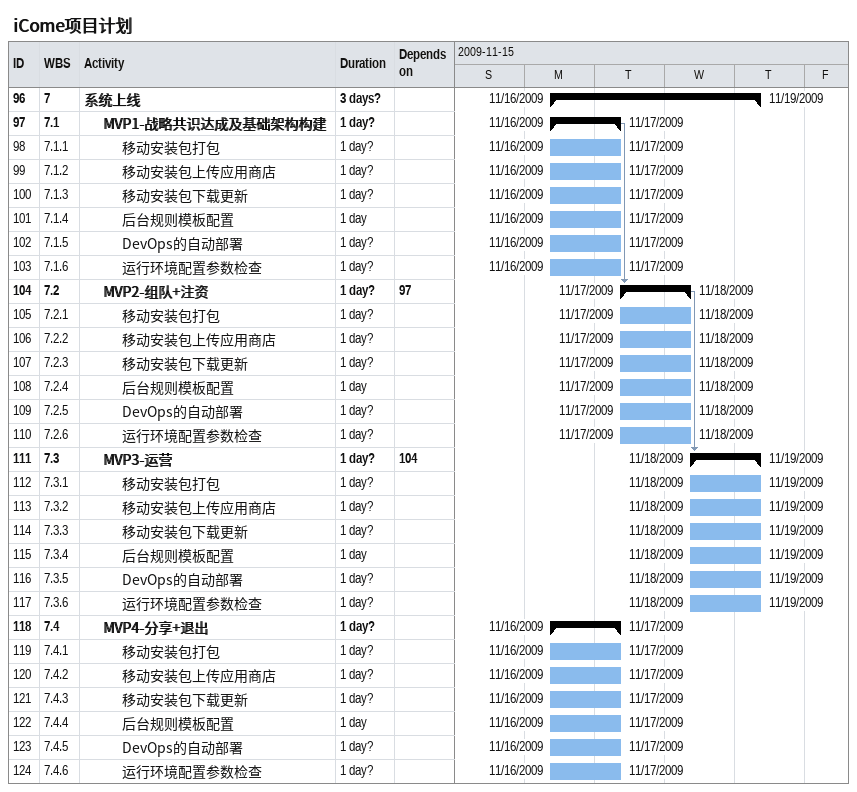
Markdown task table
iCome项目计划

| ID | WBS | Task | Duration | Start | Finish | Predecessors |
|---|---|---|---|---|---|---|
| 96 | 7 | **系统上线** | 3d? | 2009-11-16 | 2009-11-19 |  |
| 97 | 7.1 | **MVP1-战略共识达成及基础架构构建** | 1d? | 2009-11-16 | 2009-11-17 |  |
| 98 | 7.1.1 | 移动安装包打包 | 1d? | 2009-11-16 | 2009-11-17 |  |
| 99 | 7.1.2 | 移动安装包上传应用商店 | 1d? | 2009-11-16 | 2009-11-17 |  |
| 100 | 7.1.3 | 移动安装包下载更新 | 1d? | 2009-11-16 | 2009-11-17 |  |
| 101 | 7.1.4 | 后台规则模板配置 | 1d | 2009-11-16 | 2009-11-17 |  |
| 102 | 7.1.5 | DevOps的自动部署 | 1d? | 2009-11-16 | 2009-11-17 |  |
| 103 | 7.1.6 | 运行环境配置参数检查 | 1d? | 2009-11-16 | 2009-11-17 |  |
| 104 | 7.2 | **MVP2-组队+注资** | 1d? | 2009-11-17 | 2009-11-18 | 97 |
| 105 | 7.2.1 | 移动安装包打包 | 1d? | 2009-11-17 | 2009-11-18 |  |
| 106 | 7.2.2 | 移动安装包上传应用商店 | 1d? | 2009-11-17 | 2009-11-18 |  |
| 107 | 7.2.3 | 移动安装包下载更新 | 1d? | 2009-11-17 | 2009-11-18 |  |
| 108 | 7.2.4 | 后台规则模板配置 | 1d | 2009-11-17 | 2009-11-18 |  |
| 109 | 7.2.5 | DevOps的自动部署 | 1d? | 2009-11-17 | 2009-11-18 |  |
| 110 | 7.2.6 | 运行环境配置参数检查 | 1d? | 2009-11-17 | 2009-11-18 |  |
| 111 | 7.3 | **MVP3-运营** | 1d? | 2009-11-18 | 2009-11-19 | 104 |
| 112 | 7.3.1 | 移动安装包打包 | 1d? | 2009-11-18 | 2009-11-19 |  |
| 113 | 7.3.2 | 移动安装包上传应用商店 | 1d? | 2009-11-18 | 2009-11-19 |  |
| 114 | 7.3.3 | 移动安装包下载更新 | 1d? | 2009-11-18 | 2009-11-19 |  |
| 115 | 7.3.4 | 后台规则模板配置 | 1d | 2009-11-18 | 2009-11-19 |  |
| 116 | 7.3.5 | DevOps的自动部署 | 1d? | 2009-11-18 | 2009-11-19 |  |
| 117 | 7.3.6 | 运行环境配置参数检查 | 1d? | 2009-11-18 | 2009-11-19 |  |
| 118 | 7.4 | **MVP4-分享+退出** | 1d? | 2009-11-16 | 2009-11-17 |  |
| 119 | 7.4.1 | 移动安装包打包 | 1d? | 2009-11-16 | 2009-11-17 |  |
| 120 | 7.4.2 | 移动安装包上传应用商店 | 1d? | 2009-11-16 | 2009-11-17 |  |
| 121 | 7.4.3 | 移动安装包下载更新 | 1d? | 2009-11-16 | 2009-11-17 |  |
| 122 | 7.4.4 | 后台规则模板配置 | 1d | 2009-11-16 | 2009-11-17 |  |
| 123 | 7.4.5 | DevOps的自动部署 | 1d? | 2009-11-16 | 2009-11-17 |  |
| 124 | 7.4.6 | 运行环境配置参数检查 | 1d? | 2009-11-16 | 2009-11-17 |  |
